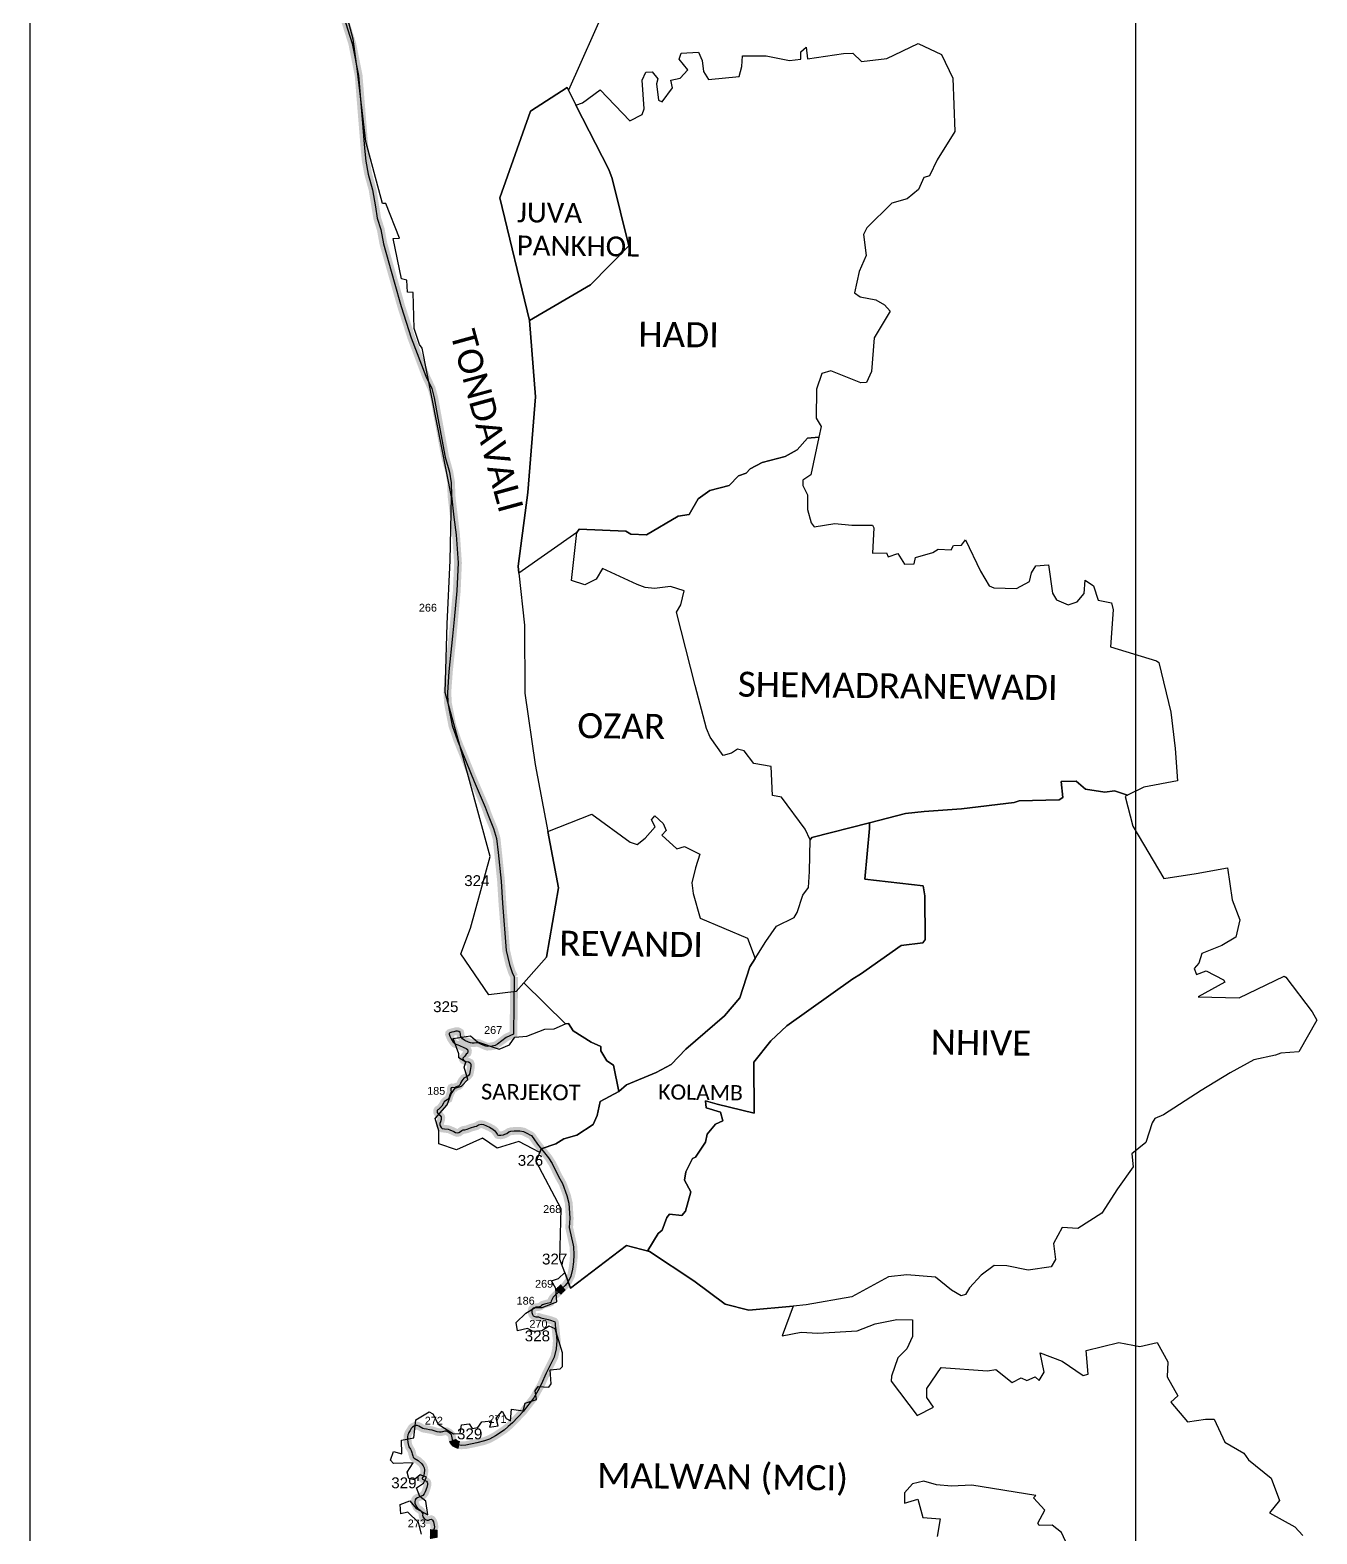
# Model space of a CAD drawing. Header units: metres. Extents: x 0 to 561379, y 0 to 4092696.
# Drawn here: x 332371 to 340664, y 1775846 to 1785539 of the extents above; entities that cross this region are included whole.
import ezdxf

# ---------------------------------------------------------------- set-up
doc = ezdxf.new("R2010")
doc.units = ezdxf.units.M
for name, color, linetype in [('ARTIFICIALLY PROTECTED', 10, 'Continuous'), ('COASTLINE', 5, 'Continuous'), ('NATURALLY PROTECTED', 3, 'Continuous'), ('UNPROTECTED', 130, 'Continuous'), ('UNPROTECTED DUE TO CREEK', 150, 'Continuous'), ('VILLAGE BOUNDRY', 32, 'Continuous'), ('VILLAGE NAME', 1, 'Continuous')]:
    doc.layers.add(name, color=color, linetype=linetype)
doc.styles.get("Standard").update_dxf_attribs({"font": 'arial.ttf'})
picture_1 = doc.add_image_def('image2.ecw', size_in_pixel=(237473, 771506))

msp = doc.modelspace()

# ---------------------------------------------------------------- linework, layer by layer
at = {"layer": 'ARTIFICIALLY PROTECTED', "const_width": 50, "flags": 128}
for points in [[(335120.7, 1782224.6), (335128.8, 1782104.3), (335120.9, 1781923.7), (335104.1, 1781740.9), (335094.2, 1781632.8), (335070.1, 1781405.7), (335060.2, 1781269.1), (335061.1, 1781253)], [(335487.9, 1779199.7), (335486, 1779070.7), (335485.9, 1779066.5), (335439.9, 1779045.7), (335382.6, 1779002.3)], [(335829.3, 1778031.5), (335830.9, 1778027.1), (335842.8, 1777977.9), (335846.7, 1777913.6), (335848.6, 1777881.5), (335845.4, 1777820.1), (335854.8, 1777778.3)], [(335807.5, 1777436.3), (335800.3, 1777429.9), (335786.7, 1777417.8), (335774.4, 1777402.6)], [(335624.1, 1777246.6), (335624.2, 1777246.5), (335630.2, 1777245.9), (335638.9, 1777245.1), (335646.9, 1777245.4), (335663.5, 1777239.7), (335710.9, 1777228.2), (335725.4, 1777223.9), (335749.2, 1777215.5), (335751.9, 1777212.6), (335754.2, 1777205.1), (335755.7, 1777189.7), (335756.8, 1777177.6)], [(335730.8, 1776948.1), (335697.5, 1776882), (335664.7, 1776808.3), (335642.3, 1776768.5), (335616.5, 1776722.5), (335570.5, 1776663), (335551.4, 1776638.2), (335479, 1776562.1), (335451.9, 1776537.3), (335425.7, 1776515.7), (335369.8, 1776478.8), (335331.2, 1776457.4), (335299.9, 1776445.2), (335249.7, 1776433.2), (335179.3, 1776418.4), (335150.6, 1776416.9), (335136.8, 1776419.4)], [(335094.4, 1776450.5), (335092.8, 1776455.2), (335089.5, 1776475.8), (335086.6, 1776484.8), (335080.6, 1776492), (335072.7, 1776498.4), (335063.8, 1776503.6), (335058.3, 1776506.9), (335053.4, 1776508.1), (335044.6, 1776507.6), (335028, 1776503.9), (335019.6, 1776502.1), (335009.5, 1776501.2), (334994, 1776503.9), (334975.1, 1776510.4), (334961.7, 1776514.1), (334945.1, 1776517.6), (334926.7, 1776521.4), (334911.2, 1776523.4), (334901.1, 1776526.2), (334875.8, 1776540.6), (334865.1, 1776544.8), (334862.9, 1776544.8)], [(334973.8, 1775874.3), (334972.6, 1775863), (334972.5, 1775852), (334973.5, 1775841.7), (334973.6, 1775830.3), (334972.3, 1775825.8), (334973.9, 1775817.5)]]:
    msp.add_lwpolyline(points, dxfattribs=at)
at = {"layer": 'COASTLINE', "flags": 128}
msp.add_lwpolyline([(334391.1, 1785629), (334447.5, 1785451.6), (334488.5, 1785245.4), (334509, 1784991.3), (334526.2, 1784778.3), (334534.6, 1784693.2), (334550.7, 1784609.5), (334578.3, 1784510.2), (334596.2, 1784400.3), (334608.3, 1784325.7), (334631, 1784253.9), (334648, 1784161.9), (334717.8, 1783916.8), (334763.2, 1783757.3), (334827.9, 1783556.2), (334921.9, 1783307.8), (334959.5, 1783228.6), (334975.8, 1783168.2), (334999.8, 1783037.7), (335046.2, 1782786.5), (335073.3, 1782689.3), (335084.5, 1782621), (335086.7, 1782537.6), (335103, 1782400.2), (335116.5, 1782285.6), (335128.8, 1782104.3), (335120.9, 1781923.7), (335104.1, 1781740.9), (335094.2, 1781632.8), (335070.1, 1781405.7), (335060.2, 1781269.1), (335064.1, 1781199.7), (335092.2, 1781056.5), (335125.5, 1780959.7), (335232.9, 1780695.8), (335304.8, 1780530.8), (335322.4, 1780479.8), (335358.2, 1780393.2), (335377.5, 1780328.7), (335387, 1780238), (335406.2, 1780054.3), (335415, 1779911.4), (335438.9, 1779607.5), (335459.9, 1779517.1), (335477.1, 1779464.9), (335491.5, 1779436.9), (335485.9, 1779066.5), (335439.9, 1779045.7), (335382.6, 1779002.3), (335367.7, 1778994.2), (335348.5, 1778989.4), (335318, 1778986.6), (335307.3, 1778989.8), (335280.9, 1779001.6), (335263.1, 1779009.6), (335247.6, 1779011.5), (335233, 1779009.1), (335220.9, 1779008.7), (335210.1, 1779010.8), (335197, 1779016.2), (335172.2, 1779026.6), (335158.3, 1779037.1), (335147.6, 1779051.9), (335145.3, 1779060.1), (335145.1, 1779070.2), (335142.7, 1779078.3), (335133.4, 1779084.4), (335126.5, 1779086.6), (335121.5, 1779086.3), (335114.5, 1779085.9), (335101.3, 1779082.4), (335088.6, 1779079), (335075.7, 1779075.6), (335071.9, 1779071.9), (335071.1, 1779066.1), (335076.1, 1779054.3), (335083.7, 1779036.8), (335097.1, 1779016.5), (335106.3, 1779006), (335114.9, 1779002.6), (335128.5, 1778999.1), (335139, 1778993.3), (335166.7, 1778980.6), (335180.6, 1778974.1), (335189.3, 1778967.8), (335192.9, 1778960.1), (335192.5, 1778952.6), (335189.9, 1778944.9), (335182.1, 1778938.8), (335172, 1778926.3), (335164.1, 1778916.5), (335160.1, 1778911.6), (335159.7, 1778906.1), (335164.2, 1778899.4), (335178.3, 1778891.9), (335196, 1778888.4), (335207.3, 1778883), (335211.2, 1778874.5), (335211.9, 1778858.7), (335208, 1778832.2), (335203.3, 1778810.2), (335194.4, 1778798), (335182.4, 1778789), (335174.4, 1778787), (335166.4, 1778782.9), (335160.7, 1778775.8), (335152.8, 1778766.1), (335147.3, 1778755.1), (335143, 1778742.7), (335138.6, 1778737.4), (335132.2, 1778732.6), (335123.3, 1778730.7), (335113.8, 1778726.3), (335109, 1778721.7), (335104.5, 1778721.4), (335090.6, 1778723.8), (335085.6, 1778721.5), (335083, 1778715.8), (335083.2, 1778705.5), (335085, 1778694.6), (335081.3, 1778686.8), (335076.2, 1778676.1), (335071.5, 1778661.7), (335067.8, 1778650.5), (335063.2, 1778648.4), (335058.4, 1778644.3), (335048.3, 1778638), (335040.5, 1778630.7), (335035.5, 1778621.7), (335025.2, 1778603), (335010.5, 1778587.6), (335002.6, 1778582.5), (334998.3, 1778579.8), (334995.5, 1778575.2), (334994.6, 1778570.6), (334995.3, 1778561.7), (335000.4, 1778553.3), (335011.8, 1778544.4), (335019.9, 1778534.2), (335021.2, 1778528), (335019.9, 1778516.1), (335015.3, 1778501.4), (335012.2, 1778491.5), (335011.6, 1778483.4), (335014.4, 1778475.4), (335020.7, 1778464.6), (335027.2, 1778459.3), (335042.2, 1778457.5), (335065.9, 1778454.6), (335076.8, 1778451), (335100.9, 1778439.5), (335112.2, 1778434.1), (335122.9, 1778430.9), (335134.4, 1778432.6), (335143.9, 1778439.3), (335153, 1778445.7), (335162.6, 1778449.7), (335173.6, 1778451.3), (335188.6, 1778454.9), (335210.1, 1778463.3), (335237.1, 1778471.1), (335248.4, 1778474.3), (335255.2, 1778477.8), (335261.1, 1778482.7), (335269.6, 1778485.9), (335279.7, 1778486.8), (335293.3, 1778484.3), (335331.8, 1778466.9), (335352.8, 1778455.4), (335366.3, 1778444.8), (335372, 1778436.3), (335381.4, 1778422.4), (335384, 1778418.5), (335390.2, 1778416.5), (335404.3, 1778415.1), (335421.6, 1778418.3), (335430.7, 1778422.5), (335442.5, 1778427.9), (335456.1, 1778437), (335469, 1778441.1), (335490.7, 1778443.3), (335527.8, 1778444.1), (335551.9, 1778439.4), (335576.2, 1778426.6), (335591.6, 1778418.5), (335602.2, 1778413), (335607.1, 1778407.9), (335616.9, 1778392.8), (335641, 1778358.8), (335678.2, 1778312.5), (335711.7, 1778270.9), (335736.6, 1778232.8), (335777.1, 1778149.6), (335803, 1778103.8), (335830.9, 1778027.1), (335842.8, 1777977.9), (335848.6, 1777881.5), (335845.4, 1777820.1), (335870.6, 1777707.3), (335872.9, 1777696.9), (335875.3, 1777644.1), (335872.7, 1777599.2), (335866.2, 1777551.6), (335857, 1777507.4), (335838.1, 1777471.5), (335820.5, 1777448.1), (335800.3, 1777429.9), (335786.7, 1777417.8), (335771.1, 1777398.5), (335757.3, 1777386.1), (335743.1, 1777371.7), (335732.6, 1777355.3), (335730.2, 1777345.8), (335726.3, 1777338.6), (335722.2, 1777336.3), (335703.9, 1777331.5), (335686.1, 1777326.4), (335673.3, 1777322.7), (335666.2, 1777317.3), (335659.7, 1777312.4), (335645.6, 1777307.8), (335631, 1777307.4), (335621.2, 1777304.2), (335613, 1777301.5), (335605.4, 1777292.7), (335603.6, 1777283.9), (335604.3, 1777272.6), (335607.9, 1777260.2), (335614.2, 1777252.1), (335624.2, 1777246.5), (335630.2, 1777245.9), (335638.9, 1777245.1), (335646.9, 1777245.4), (335663.5, 1777239.7), (335710.9, 1777228.2), (335725.4, 1777223.9), (335749.2, 1777215.5), (335751.9, 1777212.6), (335754.2, 1777205.1), (335755.7, 1777189.7), (335758.3, 1777163.1), (335765.7, 1777091.7), (335761.3, 1777038.5), (335749.3, 1776984.6), (335697.5, 1776882), (335664.7, 1776808.3), (335642.3, 1776768.5), (335616.5, 1776722.5), (335570.5, 1776663), (335551.4, 1776638.2), (335479, 1776562.1), (335451.9, 1776537.3), (335425.7, 1776515.7), (335369.8, 1776478.8), (335331.2, 1776457.4), (335299.9, 1776445.2), (335249.7, 1776433.2), (335179.3, 1776418.4), (335150.6, 1776416.9), (335127, 1776421.1), (335106.6, 1776431.6), (335096.8, 1776443.9), (335092.8, 1776455.2), (335089.5, 1776475.8), (335086.6, 1776484.8), (335080.6, 1776492), (335072.7, 1776498.4), (335063.8, 1776503.6), (335058.3, 1776506.9), (335053.4, 1776508.1), (335044.6, 1776507.6), (335028, 1776503.9), (335019.6, 1776502.1), (335009.5, 1776501.2), (334994, 1776503.9), (334975.1, 1776510.4), (334961.7, 1776514.1), (334945.1, 1776517.6), (334926.7, 1776521.4), (334911.2, 1776523.4), (334901.1, 1776526.2), (334875.8, 1776540.6), (334865.1, 1776544.8), (334859.6, 1776544.8), (334846.7, 1776540.7), (334835.8, 1776534.5), (334827.8, 1776525.4), (334820.7, 1776513.1), (334811.8, 1776500.4), (334808.7, 1776493.4), (334804.6, 1776483.9), (334803.6, 1776472.7), (334803.9, 1776457.7), (334804.5, 1776435.8), (334812.9, 1776407.6), (334822.4, 1776391.9), (334827.8, 1776383), (334832, 1776371.7), (334833.5, 1776362.5), (334837.5, 1776348.9), (334839.6, 1776341.7), (334846.7, 1776333.4), (334872.9, 1776318.3), (334894.8, 1776298.2), (334904.4, 1776285), (334910, 1776271.1), (334912.2, 1776258), (334911.3, 1776235.5), (334905.4, 1776217.9), (334900.4, 1776209.4), (334898.2, 1776205.7), (334898.5, 1776202.4), (334900.4, 1776199.5), (334914.5, 1776191.3), (334925.5, 1776184.9), (334930, 1776179.4), (334932.5, 1776172.6), (334932.2, 1776164.6), (334928.3, 1776146), (334918.1, 1776116.2), (334911.6, 1776104), (334902, 1776094.2), (334886.7, 1776086.5), (334867.4, 1776079.5), (334856.9, 1776072.5), (334852, 1776065), (334849.6, 1776053.5), (334850.7, 1776045), (334853.6, 1776036.8), (334862.5, 1776017.5), (334869.6, 1776009.6), (334883.5, 1776000.8), (334892.3, 1775993.2), (334898.9, 1775982.9), (334901.1, 1775974.7), (334900.1, 1775967.7), (334902.2, 1775956.9), (334911.2, 1775944.7), (334922.8, 1775936.6), (334930.1, 1775934.3), (334938, 1775934.2), (334947.4, 1775938.6), (334955.6, 1775940.8), (334960.6, 1775938.6), (334964.5, 1775933.6), (334970, 1775924.1), (334973.3, 1775912.5), (334975.9, 1775901.6), (334976.9, 1775891.7), (334975.9, 1775881.6), (334973.8, 1775874.3), (334972.6, 1775863), (334972.5, 1775852), (334973.5, 1775841.7)], dxfattribs=at)
at = {"layer": 'NATURALLY PROTECTED', "const_width": 50, "flags": 128}
for points in [[(334391.1, 1785629), (334447.5, 1785451.6), (334488.5, 1785245.4), (334509, 1784991.3), (334526.2, 1784778.3), (334534.6, 1784693.2), (334550.7, 1784609.5), (334578.3, 1784510.2), (334596.2, 1784400.3), (334608.3, 1784325.7), (334631, 1784253.9), (334648, 1784161.9), (334717.8, 1783916.8), (334763.2, 1783757.3), (334827.9, 1783556.2), (334921.9, 1783307.8), (334959.5, 1783228.6), (334975.8, 1783168.2), (334999.8, 1783037.7), (335046.2, 1782786.5), (335073.3, 1782689.3), (335084.5, 1782621), (335086.7, 1782537.6), (335103, 1782400.2), (335116.5, 1782285.6), (335120.7, 1782224.6)], [(335061.1, 1781253), (335064.1, 1781199.7), (335092.2, 1781056.5), (335125.5, 1780959.7), (335232.9, 1780695.8), (335304.8, 1780530.8), (335322.4, 1780479.8), (335358.2, 1780393.2), (335377.5, 1780328.7), (335387, 1780238), (335406.2, 1780054.3), (335415, 1779911.4), (335438.9, 1779607.5), (335459.9, 1779517.1), (335477.1, 1779464.9), (335491.5, 1779436.9)], [(335382.6, 1779002.3), (335367.7, 1778994.2), (335348.5, 1778989.4), (335318, 1778986.6), (335307.3, 1778989.8), (335280.9, 1779001.6), (335263.1, 1779009.6), (335247.6, 1779011.5), (335233, 1779009.1), (335220.9, 1779008.7), (335210.1, 1779010.8), (335197, 1779016.2), (335172.2, 1779026.6), (335158.3, 1779037.1), (335147.6, 1779051.9), (335145.3, 1779060.1), (335145.1, 1779070.2), (335142.7, 1779078.3), (335133.4, 1779084.4), (335126.5, 1779086.6), (335121.5, 1779086.3), (335114.5, 1779085.9), (335101.3, 1779082.4), (335088.6, 1779079), (335075.7, 1779075.6), (335072.3, 1779072.3)], [(335470.7, 1778441.2), (335490.7, 1778443.3), (335527.8, 1778444.1), (335551.9, 1778439.4), (335576.2, 1778426.6), (335591.6, 1778418.5), (335602.2, 1778413), (335607.1, 1778407.9), (335616.9, 1778392.8), (335641, 1778358.8), (335678.2, 1778312.5), (335711.7, 1778270.9), (335736.6, 1778232.8), (335777.1, 1778149.6), (335803, 1778103.8), (335829.3, 1778031.5)], [(335854.8, 1777778.3), (335870.6, 1777707.3), (335872.9, 1777696.9), (335875.3, 1777644.1), (335872.7, 1777599.2)], [(335756.8, 1777177.6), (335758.3, 1777163.1), (335765.7, 1777091.7), (335761.3, 1777038.5), (335749.3, 1776984.6), (335730.8, 1776948.1)], [(334862.9, 1776544.8), (334859.6, 1776544.8), (334846.7, 1776540.7), (334835.8, 1776534.5), (334827.8, 1776525.4), (334820.7, 1776513.1), (334811.8, 1776500.4), (334808.7, 1776493.4), (334804.6, 1776483.9), (334803.6, 1776472.7), (334803.9, 1776457.7), (334804.5, 1776435.8), (334812.9, 1776407.6), (334822.4, 1776391.9), (334827.8, 1776383), (334832, 1776371.7), (334833.5, 1776362.5), (334837.5, 1776348.9), (334839.6, 1776341.7), (334846.7, 1776333.4), (334872.9, 1776318.3), (334894.8, 1776298.2), (334904.4, 1776285), (334910, 1776271.1), (334912.2, 1776258), (334911.3, 1776235.5), (334905.4, 1776217.9), (334900.4, 1776209.4), (334898.2, 1776205.7), (334898.5, 1776202.4), (334900.4, 1776199.5), (334914.5, 1776191.3), (334925.5, 1776184.9), (334930, 1776179.4), (334932.5, 1776172.6), (334932.2, 1776164.6), (334928.3, 1776146), (334918.1, 1776116.2), (334911.6, 1776104), (334902, 1776094.2), (334886.7, 1776086.5), (334867.4, 1776079.5), (334856.9, 1776072.5), (334852, 1776065), (334849.6, 1776053.5), (334850.7, 1776045), (334853.6, 1776036.8), (334862.5, 1776017.5), (334869.6, 1776009.6), (334883.5, 1776000.8), (334892.3, 1775993.2), (334898.9, 1775982.9), (334901.1, 1775974.7), (334900.1, 1775967.7), (334902.2, 1775956.9), (334911.2, 1775944.7), (334922.8, 1775936.6), (334930.1, 1775934.3), (334938, 1775934.2), (334947.4, 1775938.6), (334955.6, 1775940.8), (334960.6, 1775938.6), (334964.5, 1775933.6), (334970, 1775924.1), (334973.3, 1775912.5), (334975.9, 1775901.6), (334976.9, 1775891.7), (334975.9, 1775881.6), (334973.8, 1775874.3)], [(335136.8, 1776419.4), (335127, 1776421.1), (335106.6, 1776431.6), (335096.8, 1776443.9), (335094.4, 1776450.5)]]:
    msp.add_lwpolyline(points, dxfattribs=at)
at = {"layer": 'UNPROTECTED', "const_width": 50, "flags": 128}
for points in [[(335072.3, 1779072.3), (335071.9, 1779071.9), (335071.1, 1779066.1), (335076.1, 1779054.3), (335083.7, 1779036.8), (335097.1, 1779016.5), (335106.3, 1779006), (335114.9, 1779002.6), (335128.5, 1778999.1), (335139, 1778993.3), (335166.7, 1778980.6), (335180.6, 1778974.1), (335189.3, 1778967.8), (335192.9, 1778960.1), (335192.5, 1778952.6), (335189.9, 1778944.9), (335182.1, 1778938.8), (335172, 1778926.3), (335164.1, 1778916.5), (335160.1, 1778911.6), (335159.7, 1778906.1), (335164.2, 1778899.4), (335178.3, 1778891.9), (335196, 1778888.4), (335207.3, 1778883), (335211.2, 1778874.5), (335211.9, 1778858.7), (335208, 1778832.2), (335203.3, 1778810.2), (335194.4, 1778798), (335182.4, 1778789), (335174.4, 1778787), (335166.4, 1778782.9), (335160.7, 1778775.8), (335152.8, 1778766.1), (335147.3, 1778755.1), (335143, 1778742.7), (335138.6, 1778737.4), (335132.2, 1778732.6), (335123.3, 1778730.7), (335113.8, 1778726.3), (335109, 1778721.7), (335104.5, 1778721.4), (335090.6, 1778723.8), (335085.6, 1778721.5), (335083, 1778715.8), (335083.2, 1778705.5), (335085, 1778694.6), (335081.3, 1778686.8), (335076.2, 1778676.1), (335071.5, 1778661.7), (335067.8, 1778650.5), (335063.2, 1778648.4), (335058.4, 1778644.3), (335048.3, 1778638), (335040.5, 1778630.7), (335035.5, 1778621.7), (335025.2, 1778603), (335010.5, 1778587.6), (335002.6, 1778582.5), (334998.3, 1778579.8), (334995.5, 1778575.2), (334994.6, 1778570.6), (334995.3, 1778561.7), (335000.4, 1778553.3), (335011.8, 1778544.4), (335019.9, 1778534.2), (335021.2, 1778528), (335019.9, 1778516.1), (335015.3, 1778501.4), (335012.2, 1778491.5), (335011.6, 1778483.4), (335014.4, 1778475.4), (335020.7, 1778464.6), (335027.2, 1778459.3), (335042.2, 1778457.5), (335065.9, 1778454.6), (335076.8, 1778451), (335100.9, 1778439.5), (335112.2, 1778434.1), (335122.9, 1778430.9), (335134.4, 1778432.6), (335143.9, 1778439.3), (335153, 1778445.7), (335162.6, 1778449.7), (335173.6, 1778451.3), (335188.6, 1778454.9), (335210.1, 1778463.3), (335237.1, 1778471.1), (335248.4, 1778474.3), (335255.2, 1778477.8), (335261.1, 1778482.7), (335269.6, 1778485.9), (335279.7, 1778486.8), (335293.3, 1778484.3), (335331.8, 1778466.9), (335352.8, 1778455.4), (335366.3, 1778444.8), (335372, 1778436.3), (335381.4, 1778422.4), (335384, 1778418.5), (335390.2, 1778416.5), (335404.3, 1778415.1), (335421.6, 1778418.3), (335430.7, 1778422.5), (335442.5, 1778427.9), (335456.1, 1778437), (335469, 1778441.1), (335470.7, 1778441.2)], [(335774.4, 1777402.6), (335771.1, 1777398.5), (335757.3, 1777386.1), (335743.1, 1777371.7), (335732.6, 1777355.3), (335730.2, 1777345.8), (335726.3, 1777338.6), (335722.2, 1777336.3), (335703.9, 1777331.5), (335686.1, 1777326.4), (335673.3, 1777322.7), (335666.2, 1777317.3), (335659.7, 1777312.4), (335645.6, 1777307.8), (335631, 1777307.4), (335621.2, 1777304.2), (335613, 1777301.5), (335605.4, 1777292.7), (335603.6, 1777283.9), (335604.3, 1777272.6), (335607.9, 1777260.2), (335614.2, 1777252.1), (335624.2, 1777246.5)]]:
    msp.add_lwpolyline(points, dxfattribs=at)
at = {"layer": 'UNPROTECTED DUE TO CREEK', "const_width": 50, "flags": 128}
for points in [[(335491.5, 1779436.9), (335487.9, 1779199.7)], [(335872.7, 1777599.2), (335866.2, 1777551.6), (335857, 1777507.4), (335838.1, 1777471.5), (335820.5, 1777448.1), (335807.5, 1777436.3)]]:
    msp.add_lwpolyline(points, dxfattribs=at)
at = {"layer": 'VILLAGE BOUNDRY'}
for points in [[(336087.5, 1785706.7, 0), (335840.3, 1785152, 0), (335831.6, 1785169.1, 0), (335596.8, 1785016.6, 0), (335398.4, 1784458.4, 0), (335590.1, 1783666.3, 0), (335628.8, 1783176, 0), (335578.9, 1782557.6, 0), (335516.8, 1782084.4, 0), (335521.6, 1782039.2, 0), (335557, 1781704.4, 0), (335559.1, 1781264.8, 0), (335625.7, 1780805.8, 0), (335707.5, 1780372.9, 0), (335776.1, 1780009.4, 0), (335700, 1779564.2, 0), (335553.7, 1779398.5, 0), (335504.1, 1779342.4, 0), (335327.2, 1779321.3, 0), (335147.3, 1779583.9, 0), (335209.5, 1779751.1, 0), (335336.9, 1780212.5, 0), (335196.1, 1780726.3, 0), (335045.4, 1781270.1, 0), (335059.8, 1781713, 0), (335077.5, 1782119.8, 0), (335086, 1782531, 0), (334897.1, 1783489.6, 0), (334880.6, 1783512.9, 0), (334847.3, 1783615.1, 0), (334839, 1783848.1, 0), (334802.7, 1783849.4, 0), (334799, 1783927.5, 0), (334763.6, 1783934.9, 0), (334710.7, 1784196.7, 0), (334752.5, 1784198.7, 0), (334664.1, 1784420.4, 0), (334642.1, 1784421.9, 0), (334534.3, 1784820.3, 0), (334481.1, 1785273.3, 0), (334453.4, 1785479.8, 0), (334280.9, 1786126.3, 0)], [(334893.9, 1775844.8, 0), (334875, 1775920.2, 0), (334805.7, 1775986.8, 0), (334759.8, 1775975.1, 0), (334756.3, 1776035.3, 0), (334817.7, 1776058.3, 0), (334860.1, 1776009.7, 0), (334933.3, 1775969.8, 0), (334921.3, 1776056.5, 0), (334883.2, 1776086.9, 0), (334860.3, 1776144, 0), (334906.2, 1776172.5, 0), (334926.8, 1776211.9, 0), (334884.7, 1776226.9, 0), (334847.2, 1776194.3, 0), (334812.1, 1776203.8, 0), (334802, 1776242.9, 0), (334840.6, 1776303.4, 0), (334713.3, 1776299.5, 0), (334693.5, 1776321.7, 0), (334713.9, 1776376.4, 0), (334765.9, 1776363, 0), (334763.7, 1776449.7, 0), (334843.3, 1776464.5, 0), (334856.2, 1776580.8, 0), (334943.8, 1776633.4, 0), (334966.4, 1776619.6, 0), (335000.6, 1776552.8, 0), (335100.6, 1776490.7, 0), (335142.6, 1776493.9, 0), (335151.8, 1776549.9, 0), (335200.8, 1776556, 0), (335219.2, 1776525.4, 0), (335257, 1776531.4, 0), (335283.2, 1776569.4, 0), (335344.7, 1776575.6, 0), (335331.1, 1776533.4, 0), (335387, 1776542.4, 0), (335375.4, 1776591.2, 0), (335414.1, 1776636.4, 0), (335439.7, 1776589.1, 0), (335467.9, 1776575.3, 0), (335474.2, 1776651, 0), (335548.5, 1776639.1, 0), (335560.7, 1776688.2, 0), (335634.6, 1776711.3, 0), (335625.7, 1776768.6, 0), (335646.4, 1776795.3, 0), (335713.6, 1776791.8, 0), (335728.8, 1776812.9, 0), (335722.4, 1776903.9, 0), (335786.6, 1776909.4, 0), (335802.8, 1776925.9, 0), (335802.1, 1777012.7, 0), (335755.1, 1777168.2, 0), (335715.7, 1777184.4, 0), (335668.5, 1777155, 0), (335612.8, 1777150.4, 0), (335577.5, 1777170.7, 0), (335511.5, 1777155.6, 0), (335502.7, 1777209.3, 0), (335566.2, 1777269.7, 0), (335625.8, 1777305.5, 0), (335671.3, 1777304.8, 0), (335765.9, 1777342.9, 0), (335758.9, 1777427.5, 0), (335731.6, 1777476.9, 0), (335776.9, 1777491.8, 0), (335816.5, 1777531.2, 0), (335854.5, 1777430, 0), (336214.7, 1777705.8, 0), (336362.9, 1777666.1, 0), (336649.1, 1777478.2, 0), (336851.4, 1777326.8, 0), (337004, 1777288.3, 0), (337288, 1777314.6, 0), (337219, 1777122.7, 0), (337341.5, 1777145.9, 0), (337447.8, 1777138.9, 0), (337701.4, 1777154.2, 0), (337818, 1777201, 0), (337956.1, 1777227.5, 0), (338057.8, 1777225.5, 0), (338058.7, 1777117.4, 0), (338022.5, 1777038.6, 0), (337964.3, 1776980.3, 0), (337921.7, 1776863.5, 0), (337921.5, 1776830.8, 0), (338088.2, 1776610.2, 0), (338194.3, 1776663.6, 0), (338150.6, 1776724.9, 0), (338150.3, 1776783.9, 0), (338242.3, 1776919.4, 0), (338542, 1776896.5, 0), (338594.1, 1776905, 0), (338700.4, 1776821.5, 0), (338757.4, 1776851.6, 0), (338793.9, 1776834.7, 0), (338848.5, 1776858.4, 0), (338875.3, 1776835, 0), (338905.7, 1776889.5, 0), (338880, 1777012.5, 0), (339022.1, 1776958.7, 0), (339158.1, 1776866, 0), (339190.4, 1776875, 0), (339176.5, 1777027.9, 0), (339387, 1777079.4, 0), (339522.7, 1777053.2, 0), (339633.8, 1777080.5, 0), (339702.8, 1776955.5, 0), (339699.3, 1776857.9, 0), (339767.6, 1776736.4, 0), (339722.9, 1776694.8, 0), (339829.9, 1776567.4, 0), (339946.4, 1776585, 0), (340002.5, 1776584.6, 0), (340071.6, 1776437.7, 0), (340192.9, 1776367.1, 0), (340223.8, 1776322.6, 0), (340369.1, 1776205.8, 0), (340422.6, 1776060.9, 0), (340359.8, 1775982.4, 0), (340521.6, 1775890.7, 0), (340573.2, 1775834.8, 0)], [(339058.2, 1775766.6, 0), (339017.2, 1775855.8, 0), (338959.1, 1775902.9, 0), (338874.3, 1775900.1, 0), (338865.6, 1775914.6, 0), (338911.7, 1775999.5, 0), (338837, 1776079.6, 0), (338852.4, 1776093.2, 0), (338441, 1776159.7, 0), (338310.1, 1776154.5, 0), (338213.5, 1776163.1, 0), (338130.3, 1776185.3, 0), (338058.4, 1776168.9, 0), (338007, 1776109.7, 0), (338005.9, 1776044.3, 0), (338091.9, 1776069.1, 0), (338124, 1775951.2, 0), (338235.6, 1775942.9, 0), (338217.2, 1775830.1, 0)]]:
    msp.add_polyline3d(points, dxfattribs=at)
for points in [[(337673.2, 1785390.4, 0), (337729.1, 1785336.9, 0), (337891.5, 1785356, 0), (338093.6, 1785452.7, 0), (338245.3, 1785381.2, 0), (338317.5, 1785228.3, 0), (338330.7, 1784886, 0), (338217.7, 1784703.6, 0), (338167.4, 1784598.9, 0), (338155.5, 1784595.5, 0), (338131.3, 1784588.4, 0), (338096.9, 1784512, 0), (338024.5, 1784451.5, 0), (337925.6, 1784422.8, 0), (337764.4, 1784265.2, 0), (337741.6, 1784220.5, 0), (337759.4, 1784085.5, 0), (337714.3, 1783983.3, 0), (337683.9, 1783845.2, 0), (337721.4, 1783819.3, 0), (337821.6, 1783799.3, 0), (337878.5, 1783768.6, 0), (337913.7, 1783727.3, 0), (337810.6, 1783556.3, 0), (337793.5, 1783337.6, 0), (337761.3, 1783267, 0), (337724.6, 1783264.7, 0), (337531.8, 1783342.8, 0), (337473.9, 1783326.2, 0), (337439.1, 1783223.5, 0), (337437.5, 1783037.1, 0), (337469.2, 1782984.4, 0), (337454.2, 1782914.5, 0), (337381, 1782908.3, 0), (337313.8, 1782834.5, 0), (337237.5, 1782789.6, 0), (337088.3, 1782751.6, 0), (337012.7, 1782711, 0), (336985.4, 1782684.2, 0), (336936.3, 1782667, 0), (336876.5, 1782602.9, 0), (336752.4, 1782571.5, 0), (336677.4, 1782517.1, 0), (336618.8, 1782416.4, 0), (336548.5, 1782405.3, 0), (336343.7, 1782286.6, 0), (336242.1, 1782289.2, 0), (336210.3, 1782308.7, 0), (335909.8, 1782322.3, 0), (335894.9, 1782300.3, 0), (335521.6, 1782039.1, 0), (335516.8, 1782084.3, 0), (335578.8, 1782557.6, 0), (335628.8, 1783176, 0), (335590.1, 1783666.4, 0), (335981.9, 1783897.3, 0), (336229.8, 1784149.4, 0), (336122.1, 1784583.5, 0), (336100.8, 1784640.3, 0), (335889.1, 1785056.1, 0), (335930.8, 1785069.2, 0), (336044.8, 1785154.8, 0), (336236, 1784954.2, 0), (336316.4, 1784995.7, 0), (336328.7, 1785031.7, 0), (336316, 1785216.3, 0), (336339.8, 1785267.8, 0), (336381.2, 1785270.2, 0), (336416.1, 1785224.1, 0), (336409.1, 1785191.6, 0), (336421.5, 1785088, 0), (336443.9, 1785075.9, 0), (336510.5, 1785165.8, 0), (336501.2, 1785216.4, 0), (336560.8, 1785229.9, 0), (336610.9, 1785282, 0), (336554.1, 1785351.8, 0), (336566.9, 1785390.5, 0), (336679, 1785397.8, 0), (336703, 1785342.4, 0), (336711.7, 1785272.4, 0), (336743.3, 1785219.6, 0), (336940.7, 1785240.3, 0), (336958.6, 1785304, 0), (336963.1, 1785373.8, 0), (337115.9, 1785373.7, 0), (337265.3, 1785343.4, 0), (337339.1, 1785352, 0), (337338.3, 1785398.4, 0), (337373.2, 1785430, 0), (337382, 1785354.3, 0), (337613.1, 1785388.8, 0), (337673.2, 1785390.4, 0)], [(335840.3, 1785152, 0), (335889.1, 1785056.1, 0), (336100.8, 1784640.3, 0), (336122.1, 1784583.5, 0), (336229.8, 1784149.4, 0), (335981.9, 1783897.3, 0), (335590.1, 1783666.4, 0), (335398.3, 1784458.4, 0), (335596.7, 1785016.5, 0), (335831.6, 1785169, 0), (335840.3, 1785152, 0)], [(337454.2, 1782914.5, 0), (337402.5, 1782672.9, 0), (337351.8, 1782637.7, 0), (337350.3, 1782604.2, 0), (337381.3, 1782544.2, 0), (337380.2, 1782448.7, 0), (337404.8, 1782362.6, 0), (337423.6, 1782337.8, 0), (337557.9, 1782359.4, 0), (337666.6, 1782348.6, 0), (337800.6, 1782348.1, 0), (337808.3, 1782330.1, 0), (337799.6, 1782168, 0), (337890.2, 1782169.7, 0), (337900.1, 1782143.7, 0), (337964.1, 1782165.7, 0), (338005.7, 1782097.1, 0), (338069.3, 1782097.8, 0), (338077.6, 1782138.5, 0), (338188.4, 1782172.7, 0), (338222.6, 1782193.1, 0), (338307.9, 1782189.5, 0), (338322.2, 1782217.4, 0), (338373.5, 1782220.1, 0), (338399.7, 1782252.4, 0), (338496.7, 1782051.7, 0), (338551.8, 1781957.2, 0), (338582.4, 1781944.3, 0), (338727.9, 1781939.5, 0), (338811.2, 1781984.3, 0), (338824.6, 1782041.3, 0), (338852.8, 1782085, 0), (338933.8, 1782093.2, 0), (338961.1, 1781908.9, 0), (338986, 1781866.5, 0), (339060.5, 1781834.8, 0), (339119.8, 1781853.7, 0), (339164, 1781906.8, 0), (339170.9, 1781994, 0), (339225.2, 1781957.7, 0), (339254.2, 1781864.1, 0), (339340.6, 1781846.9, 0), (339350.5, 1781803, 0), (339334.7, 1781563, 0), (339630.3, 1781472.8, 0), (339646.1, 1781461.8, 0), (339722.9, 1781142, 0), (339751.9, 1780907.5, 0), (339765.3, 1780700.7, 0), (339549.4, 1780659.7, 0), (339444.3, 1780607.9, 0), (339359.1, 1780634.7, 0), (339297.4, 1780627.5, 0), (339173.4, 1780645.5, 0), (339112, 1780698, 0), (339016.4, 1780694.7, 0), (339026.1, 1780592.6, 0), (339003.3, 1780578.5, 0), (338745.1, 1780571.2, 0), (338713, 1780561.3, 0), (338373.3, 1780520.5, 0), (338132.3, 1780502.4, 0), (338011.9, 1780488.8, 0), (337781.9, 1780429.3, 0), (337408.9, 1780334.1, 0), (337397.6, 1780319.7, 0), (337367, 1780388.8, 0), (337213, 1780594.7, 0), (337155, 1780605.3, 0), (337147.9, 1780792.3, 0), (337034.7, 1780810.8, 0), (336972.8, 1780894.4, 0), (336929.6, 1780903.3, 0), (336892.1, 1780877.3, 0), (336837.7, 1780863.5, 0), (336754.7, 1780980.6, 0), (336730.1, 1781038.2, 0), (336657, 1781314.9, 0), (336536.1, 1781788, 0), (336564.5, 1781834.1, 0), (336587.3, 1781924.3, 0), (336497.9, 1781952.1, 0), (336396.1, 1781939.9, 0), (336335.5, 1781945.6, 0), (336282.7, 1781964.9, 0), (336059.9, 1782068.8, 0), (336018.8, 1782000, 0), (335945.8, 1781963.3, 0), (335859.8, 1781991.4, 0), (335894.9, 1782300.3, 0), (335909.8, 1782322.3, 0), (336210.3, 1782308.7, 0), (336242.1, 1782289.2, 0), (336343.7, 1782286.6, 0), (336548.5, 1782405.3, 0), (336618.8, 1782416.4, 0), (336677.4, 1782517.1, 0), (336752.4, 1782571.5, 0), (336876.5, 1782602.9, 0), (336936.3, 1782667, 0), (336985.4, 1782684.2, 0), (337012.7, 1782711, 0), (337088.3, 1782751.6, 0), (337237.5, 1782789.6, 0), (337313.8, 1782834.5, 0), (337381, 1782908.3, 0), (337454.2, 1782914.5, 0)], [(339444.3, 1780607.9, 0), (339427.9, 1780599.1, 0), (339478.2, 1780407.1, 0), (339678.8, 1780070, 0), (339885.8, 1780102.5, 0), (340088.8, 1780138.6, 0), (340118.6, 1779932.6, 0), (340168.3, 1779804.5, 0), (340142.8, 1779692.5, 0), (340052.3, 1779639.6, 0), (339923.3, 1779586.7, 0), (339904.1, 1779525.1, 0), (339872.5, 1779491.3, 0), (339889.2, 1779452.4, 0), (339950, 1779475.9, 0), (340063, 1779417.2, 0), (340071.4, 1779402.4, 0), (339899.2, 1779308.7, 0), (340163.9, 1779300.5, 0), (340452.8, 1779441.4, 0), (340464.1, 1779433.7, 0), (340634.2, 1779210.6, 0), (340664.4, 1779157.5, 0), (340548.8, 1778953.5, 0), (340431, 1778945.2, 0), (340398.4, 1778931.3, 0), (340258.6, 1778902.4, 0), (340105.7, 1778818.9, 0), (339917.7, 1778704.8, 0), (339676.2, 1778546.7, 0), (339620.8, 1778522.7, 0), (339601.6, 1778495.5, 0), (339562, 1778368.9, 0), (339471.7, 1778296.7, 0), (339479.8, 1778211.5, 0), (339378.2, 1778069.4, 0), (339277.2, 1777914.4, 0), (339122.5, 1777813.6, 0), (339023.6, 1777821.3, 0), (338966.1, 1777717.4, 0), (338979.8, 1777613.8, 0), (338951.9, 1777567, 0), (338803.3, 1777546.8, 0), (338665.1, 1777573.4, 0), (338583.3, 1777576.4, 0), (338500.6, 1777513.6, 0), (338426.3, 1777432.1, 0), (338399.7, 1777388.8, 0), (338372.3, 1777379.9, 0), (338309.9, 1777418.1, 0), (338205.3, 1777501.2, 0), (338020.7, 1777515.7, 0), (337903.1, 1777503.8, 0), (337666.3, 1777374.9, 0), (337373.1, 1777322.5, 0), (337288, 1777314.6, 0), (337003.9, 1777288.2, 0), (336851.3, 1777326.8, 0), (336649, 1777478.2, 0), (336362.9, 1777666.1, 0), (336352.9, 1777672.7, 0), (336419.3, 1777782.3, 0), (336444.3, 1777803.8, 0), (336474, 1777885.1, 0), (336492.7, 1777907.6, 0), (336572.3, 1777899.4, 0), (336594.7, 1777925.6, 0), (336629, 1778050.1, 0), (336588.6, 1778125.3, 0), (336596.1, 1778179, 0), (336640.1, 1778264.9, 0), (336659.3, 1778273.8, 0), (336724, 1778371.5, 0), (336735.6, 1778422.7, 0), (336789, 1778486.3, 0), (336836, 1778507.5, 0), (336820.3, 1778564, 0), (336727.7, 1778593.2, 0), (336724.3, 1778638.1, 0), (336799.2, 1778615.6, 0), (337038, 1778557.8, 0), (337035.6, 1778886.5, 0), (337145.7, 1779024.9, 0), (337247.8, 1779120.3, 0), (337674.2, 1779423.3, 0), (337723, 1779454.2, 0), (337984.3, 1779639.3, 0), (338125, 1779655.5, 0), (338140.4, 1779676.2, 0), (338137.7, 1779959.3, 0), (338126.7, 1780023, 0), (337749.7, 1780065.8, 0), (337781.6, 1780392.5, 0), (337781.9, 1780429.3, 0), (338011.9, 1780488.8, 0), (338132.3, 1780502.4, 0), (338373.3, 1780520.5, 0), (338713, 1780561.3, 0), (338745.1, 1780571.2, 0), (339003.3, 1780578.5, 0), (339026.1, 1780592.6, 0), (339016.4, 1780694.7, 0), (339112, 1780698, 0), (339173.4, 1780645.5, 0), (339297.4, 1780627.5, 0), (339359.1, 1780634.7, 0), (339444.3, 1780607.9, 0)], [(336644.4, 1779974.1, 0), (336689.9, 1779814.1, 0), (336994.1, 1779685.4, 0), (337043.9, 1779555, 0), (337009.5, 1779502.1, 0), (336944.2, 1779300.6, 0), (336846.9, 1779184.6, 0), (336597.4, 1778971.5, 0), (336502.5, 1778871.1, 0), (336406.9, 1778820.5, 0), (336215.6, 1778741.2, 0), (336165.4, 1778697.8, 0), (336130, 1778867.4, 0), (336088.5, 1778894.3, 0), (336049.8, 1778960.1, 0), (336049, 1778987.6, 0), (335986.4, 1779016.1, 0), (335870.3, 1779087.8, 0), (335841.4, 1779136.6, 0), (335820.9, 1779134.2, 0), (335553.7, 1779398.5, 0), (335700, 1779564.2, 0), (335776.1, 1780009.4, 0), (335707.5, 1780372.9, 0), (335991.2, 1780486.2, 0), (336237.7, 1780305.1, 0), (336283.8, 1780288.7, 0), (336334.5, 1780329.9, 0), (336400.1, 1780403.2, 0), (336376, 1780448.8, 0), (336397.8, 1780475.5, 0), (336450.4, 1780426, 0), (336471.2, 1780379.2, 0), (336442.6, 1780350.6, 0), (336538.6, 1780262.6, 0), (336587.8, 1780277.5, 0), (336688.3, 1780226.4, 0), (336658.8, 1780138.9, 0), (336636.5, 1780042, 0)], [(338140.4, 1779676.3, 0), (338125, 1779655.5, 0), (337984.3, 1779639.3, 0), (337723, 1779454.3, 0), (337674.2, 1779423.3, 0), (337247.7, 1779120.4, 0), (337145.7, 1779024.9, 0), (337035.6, 1778886.5, 0), (337038, 1778557.8, 0), (336799.2, 1778615.6, 0), (336724.3, 1778638.1, 0), (336727.6, 1778593.2, 0), (336820.4, 1778564, 0), (336835.9, 1778507.5, 0), (336789, 1778486.3, 0), (336735.6, 1778422.7, 0), (336724, 1778371.5, 0), (336659.3, 1778273.8, 0), (336640.1, 1778264.9, 0), (336596.2, 1778179, 0), (336588.6, 1778125.3, 0), (336629, 1778050.1, 0), (336594.7, 1777925.7, 0), (336572.4, 1777899.3, 0), (336492.7, 1777907.6, 0), (336474, 1777885.1, 0), (336444.3, 1777803.8, 0), (336419.3, 1777782.3, 0), (336352.9, 1777672.7, 0), (336362.9, 1777666.1, 0), (336214.7, 1777705.8, 0), (335854.5, 1777430, 0), (335816.5, 1777531.2, 0), (335785, 1777615.2, 0), (335793.8, 1777942.3, 0), (335632.1, 1778245.4, 0), (335655.7, 1778304.7, 0), (335664.6, 1778327, 0), (335759.9, 1778361.3, 0), (335811.6, 1778393.1, 0), (335893.6, 1778416.6, 0), (335999.6, 1778485.6, 0), (336025.5, 1778542.3, 0), (336045.2, 1778633.6, 0), (336165.4, 1778697.8, 0), (336215.6, 1778741.2, 0), (336406.9, 1778820.5, 0), (336502.5, 1778871.1, 0), (336597.4, 1778971.5, 0), (336846.9, 1779184.6, 0), (336944.2, 1779300.6, 0), (337009.5, 1779502.1, 0), (337043.9, 1779555, 0), (337112.1, 1779664.3, 0), (337182.4, 1779763.4, 0), (337294.8, 1779818.1, 0), (337314.8, 1779850.7, 0), (337351, 1779962.1, 0), (337387.5, 1780013.1, 0), (337394.2, 1780114.8, 0), (337397.6, 1780319.7, 0), (337408.9, 1780334.2, 0), (337781.9, 1780429.3, 0), (337781.6, 1780392.5, 0), (337749.8, 1780065.9, 0), (338126.7, 1780023, 0), (338137.7, 1779959.3, 0)], [(336165.4, 1778697.8, 0), (336045.2, 1778633.6, 0), (336025.5, 1778542.3, 0), (335999.6, 1778485.6, 0), (335893.6, 1778416.6, 0), (335811.6, 1778393.1, 0), (335759.9, 1778361.3, 0), (335664.6, 1778327, 0), (335655.7, 1778304.7, 0), (335519.8, 1778375.7, 0), (335381.6, 1778333.2, 0), (335287.2, 1778396.9, 0), (335119.1, 1778320.8, 0), (335005.8, 1778360.1, 0), (335004.6, 1778444, 0), (334982.1, 1778523.2, 0), (335058.8, 1778611.8, 0), (335084.3, 1778682.8, 0), (335111.3, 1778718.3, 0), (335150.3, 1778731.6, 0), (335193.2, 1778775.5, 0), (335168.8, 1778853.5, 0), (335179.9, 1778886.1, 0), (335133.2, 1778914.4, 0), (335133.3, 1778939.4, 0), (335097.2, 1779039.7, 0), (335208.8, 1779056.3, 0), (335255.3, 1779017, 0), (335394, 1778970.4, 0), (335459.9, 1778999.4, 0), (335494, 1779047.3, 0), (335572.6, 1779055.1, 0), (335689.2, 1779099.3, 0), (335748.3, 1779100.7, 0), (335820.9, 1779134.2, 0), (335841.4, 1779136.6, 0), (335870.3, 1779087.8, 0), (335986.4, 1779016.1, 0), (336049, 1778987.6, 0), (336049.8, 1778960.1, 0), (336088.5, 1778894.3, 0), (336130, 1778867.4, 0)]]:
    msp.add_polyline3d(points, close=True, dxfattribs=at)

# ---------------------------------------------------------------- texts
at = {"layer": 'ARTIFICIALLY PROTECTED', "char_height": 50, "attachment_point": 1}
for s, insert in [('266', (334876.7, 1781841)), ('267', (335297.1, 1779119)), ('268', (335677.6, 1777964.9)), ('269', (335625.6, 1777483.1)), ('270', (335589.1, 1777225.1)), ('272', (334914.8, 1776601)), ('271', (335324.8, 1776610.9)), ('273', (334804.8, 1775938.7))]:
    msp.add_mtext_dynamic_manual_height_columns(s, width=84.374, gutter_width=1, heights=[74.2], dxfattribs=dict(at, insert=insert))
at = {"layer": 'NATURALLY PROTECTED', "char_height": 70, "attachment_point": 1}
for s, width, insert in [('324', 240.624, (335168.8, 1780091.8)), ('325', 95.172, (334968.4, 1779279.2)), ('326', 95.172, (335514, 1778288.5)), ('327', 95.172, (335670.1, 1777652.6)), ('328', 95.172, (335558.8, 1777157.2)), ('329', 172.059, (335122.5, 1776525.6)), ("\\pxt1;329'", 70.183, (334698.5, 1776210.1))]:
    msp.add_mtext_dynamic_manual_height_columns(s, width=width, gutter_width=1, heights=[0], dxfattribs=dict(at, insert=insert))
at = {"layer": 'UNPROTECTED', "char_height": 50, "attachment_point": 1}
for s, insert in [('\\pxt1;185', (334930, 1778726.6)), ('\\pxt1;186', (335506.5, 1777374.1))]:
    msp.add_mtext_dynamic_manual_height_columns(s, width=70.183, gutter_width=1, heights=[0], dxfattribs=dict(at, insert=insert))
at = {"layer": 'VILLAGE NAME', "attachment_point": 1}
for s, width, gutter_width, insert, char_height, rotation in [('{\\fCalibri|b0|i0|c0|p34;JUVA PANKHOL}', 785.058, 638, (335510.5, 1784428.1), 127.606, 359.37415), ('{\\fCalibri|b0|i0|c0|p34;HADI}', 1589.786, 805.5, (336292.2, 1783659.8), 161.109, 359.37415), ('{\\fCalibri|b0|i0|c0|p34;TONDAVALI}', 1589.786, 805.5, (335234.2, 1783623.6), 161.109, 285.33682), ('{\\fCalibri|b0|i0|c0|p34;SHEMADRANEWADI}', 1589.786, 805.5, (336933.3, 1781403.8), 161.109, 359.37415), ('{\\fCalibri|b0|i0|c0|p34;OZAR}', 1589.786, 805.5, (335899.1, 1781136.9), 161.109, 359.37415), ('{\\fCalibri|b0|i0|c0|p34;REVANDI}', 1589.786, 805.5, (335782.4, 1779734.5), 161.109, 359.37415), ('{\\fCalibri|b0|i0|c0|p34;NHIVE}', 1589.786, 805.5, (338176.7, 1779096.6), 161.109, 359.37415), ('{\\fCalibri|b0|i0|c0|p34;SARJEKOT}', 1001.265, 507.3, (335277.7, 1778748), 101.468, 359.37415), ('{\\fCalibri|b0|i0|c0|p34;KOLAMB}', 965.367, 489.2, (336419.7, 1778744.2), 97.83, 359.37415), ('{\\fCalibri|b0|i0|c0|p34;MALWAN (MCI)}', 1896.868, 805.5, (336026.4, 1776304.3), 161.109, 359.37415)]:
    msp.add_mtext_dynamic_manual_height_columns(s, width=width, gutter_width=gutter_width, heights=[0], dxfattribs=dict(at, insert=insert, char_height=char_height, rotation=rotation))

# ---------------------------------------------------------------- pictures from other files: only their frames are drawn
image = msp.add_image(picture_1, insert=(332370.9, 1769573), size_in_units=(7124.2, 23145.2))
image.dxf.flags = 7

doc.saveas('drawing.dxf')
